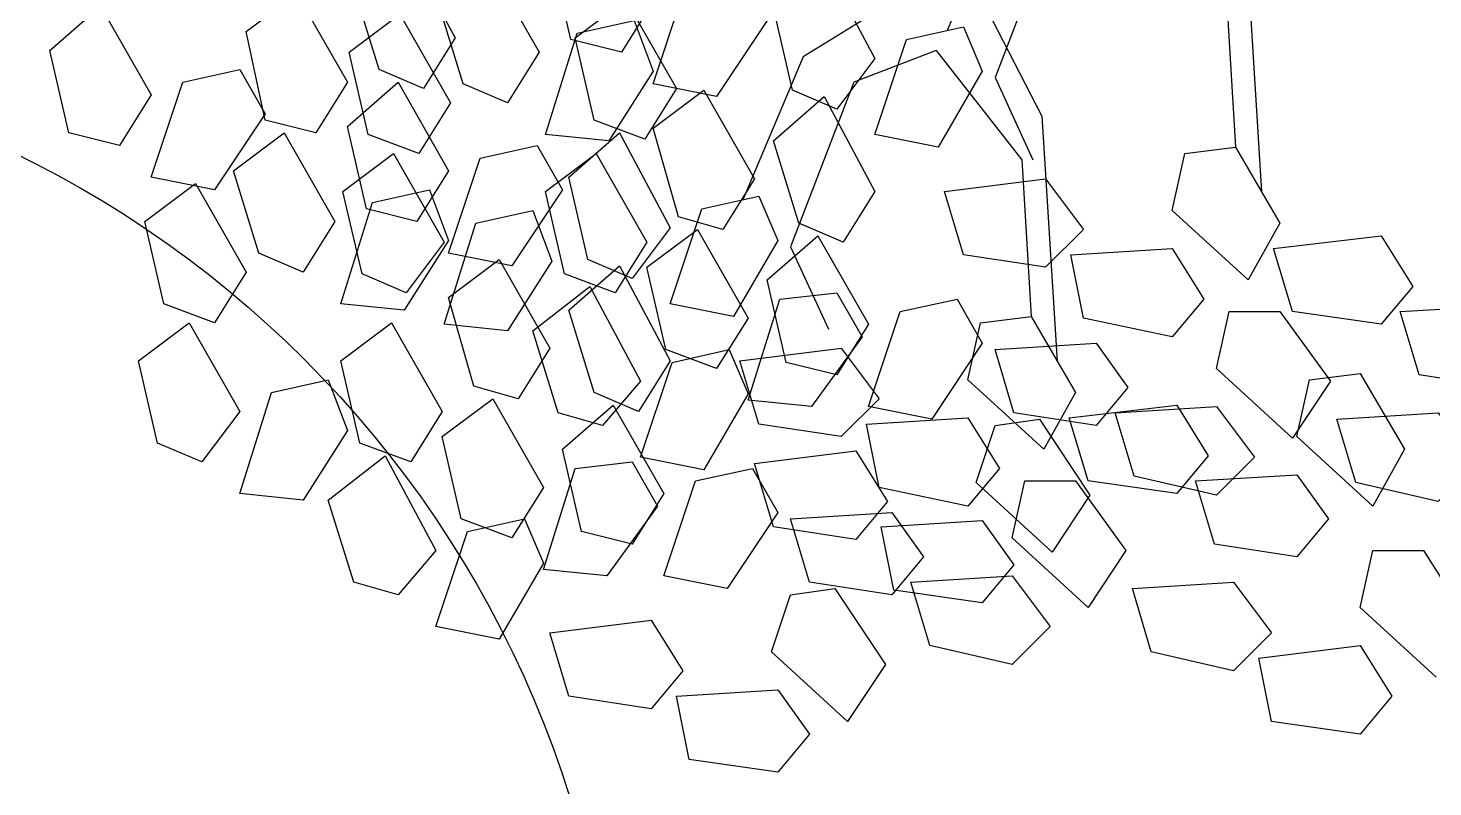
# Model space of a CAD drawing. Extents: x -809667 to 586099, y 3084146 to 3634412.
# Drawn here: x 381226.907 to 381229.025, y 3087134.907 to 3087136.051 of the extents above; entities that cross this region are included whole.
import ezdxf

# ---------------------------------------------------------------- set-up
doc = ezdxf.new("R2010")
doc.units = 0
doc.header["$LTSCALE"] = 0.5
for name, color, linetype in [('JZD', 7, 'CONTINUOUS'), ('乔木', 84, 'CONTINUOUS'), ('文字', 7, 'CONTINUOUS')]:
    doc.layers.add(name, color=color, linetype=linetype)

# ---------------------------------------------------------------- blocks, each defined once
blk = doc.blocks.new('幌伞枫')
at = {"layer": '乔木', "color": 0}
for p, q in [((-677.5, -179.2), (-618.7, -289.3)), ((-19.6, -221.3), (61.7, -380.2)), ((-861, -282), (-802.3, -237.9)), ((-802.3, -237.9), (-743.5, -340.7)), ((-706.8, -326), (-736.2, -230.6)), ((-1088.5, -304), (-1029.8, -252.6)), ((-1029.8, -252.6), (-971.1, -355.4)), ((-479.3, -289.3), (-420.6, -245.3)), ((-420.6, -245.3), (-361.8, -348)), ((-119.6, -252.6), (-215, -311.3)), ((-839, -384.7), (-861, -282)), ((-618.7, -289.3), (-655.4, -348)), ((-457.3, -384.7), (-479.3, -289.3)), ((-1066.5, -399.4), (-1088.5, -304)), ((-60.9, -304), (-156.3, -340.7)), ((-60.9, -304), (38.4, -430.7)), ((-215, -311.3), (-285.1, -477)), ((-971.1, -450.8), (-934.4, -340.7)), ((-934.4, -340.7), (-868.3, -326)), ((-868.3, -326), (-839, -377.4)), ((-743.5, -340.7), (-780.2, -399.4)), ((-743.5, -392.1), (-684.8, -340.7)), ((-655.4, -348), (-706.8, -326)), ((-684.8, -340.7), (-626.1, -443.5)), ((-156.3, -340.7), (-229.7, -531.5)), ((-971.1, -355.4), (-1007.8, -414.1)), ((-361.8, -348), (-398.5, -406.7)), ((-839, -377.4), (-897.7, -465.5)), ((-780.2, -399.4), (-839, -384.7)), ((-398.5, -406.7), (-457.3, -384.7)), ((61.7, -380.2), (79.4, -664.1)), ((-1007.8, -414.1), (-1066.5, -399.4)), ((-875.7, -443.5), (-816.9, -399.4)), ((-816.9, -399.4), (-758.2, -502.2)), ((-721.5, -487.5), (-743.5, -392.1)), ((-486.6, -450.8), (-427.9, -399.4)), ((-427.9, -399.4), (-369.2, -509.5)), ((-589.4, -428.8), (-523.3, -414.1)), ((-523.3, -414.1), (-494, -465.5)), ((-626.1, -538.9), (-589.4, -428.8)), ((38.4, -430.7), (49.2, -612.3)), ((-897.7, -465.5), (-971.1, -450.8)), ((-846.3, -538.9), (-875.7, -443.5)), ((-626.1, -443.5), (-662.8, -502.2)), ((-464.6, -546.2), (-486.6, -450.8)), ((-978.4, -502.2), (-919.7, -458.1)), ((-919.7, -458.1), (-861, -560.9)), ((-714.2, -480.2), (-648.1, -465.5)), ((-648.1, -465.5), (-626.1, -524.2)), ((-494, -465.5), (-552.7, -553.6)), ((-750.9, -597.6), (-714.2, -480.2)), ((-662.8, -502.2), (-721.5, -487.5)), ((-369.2, -597.6), (-332.5, -487.5)), ((-332.5, -487.5), (-266.4, -472.8)), ((-266.4, -472.8), (-244.4, -524.2)), ((-956.4, -597.6), (-978.4, -502.2)), ((-758.2, -502.2), (-794.9, -560.9)), ((-369.2, -509.5), (-413.2, -568.2)), ((-626.1, -524.2), (-677.5, -604.9)), ((-244.4, -524.2), (-295.8, -612.3)), ((-229.7, -531.5), (-185.7, -627)), ((-794.9, -560.9), (-846.3, -538.9)), ((-552.7, -553.6), (-626.1, -538.9)), ((-626.1, -590.3), (-567.4, -546.2)), ((-567.4, -546.2), (-508.6, -649)), ((-486.6, -604.9), (-427.9, -553.6)), ((-413.2, -568.2), (-464.6, -546.2)), ((-427.9, -553.6), (-369.2, -663.7)), ((-861, -560.9), (-897.7, -619.6)), ((-897.7, -619.6), (-956.4, -597.6)), ((-677.5, -604.9), (-750.9, -597.6)), ((-596.7, -693), (-626.1, -590.3)), ((-295.8, -612.3), (-369.2, -597.6)), ((-457.3, -700.4), (-486.6, -604.9)), ((-9.5, -619.6), (49.2, -612.3)), ((49.2, -612.3), (100.6, -700.4)), ((-985.8, -663.7), (-927, -619.6)), ((-927, -619.6), (-868.3, -722.4)), ((-750.9, -663.7), (-692.2, -619.6)), ((-692.2, -619.6), (-633.4, -722.4)), ((-24.2, -685.7), (-9.5, -619.6)), ((-508.6, -649), (-545.3, -707.7)), ((-288.4, -663.7), (-171, -649)), ((-171, -649), (-126.9, -707.7)), ((-963.7, -759.1), (-985.8, -663.7)), ((-728.9, -759.1), (-750.9, -663.7)), ((-369.2, -663.7), (-405.9, -722.4)), ((-266.4, -737.1), (-288.4, -663.7)), ((372.2, -685.7), (430.9, -678.3)), ((430.9, -678.3), (482.3, -766.4)), ((-868.3, -817.8), (-831.6, -700.4)), ((-831.6, -700.4), (-765.6, -685.7)), ((-765.6, -685.7), (-743.5, -744.4)), ((-545.3, -707.7), (-596.7, -693)), ((-405.9, -722.4), (-457.3, -700.4)), ((63.9, -766.4), (-24.2, -685.7)), ((100.6, -700.4), (63.9, -766.4)), ((357.5, -751.7), (372.2, -685.7)), ((-633.4, -751.7), (-574.7, -707.7)), ((-574.7, -707.7), (-516, -810.5)), ((-494, -766.4), (-435.2, -715)), ((-435.2, -715), (-376.5, -817.8)), ((-126.9, -707.7), (-171, -751.7)), ((93.3, -729.7), (218.1, -715)), ((218.1, -715), (254.8, -773.8)), ((-868.3, -722.4), (-912.4, -781.1)), ((-633.4, -722.4), (-670.1, -781.1)), ((-141.6, -737.1), (-24.2, -729.7)), ((-24.2, -729.7), (12.5, -788.5)), ((115.3, -803.1), (93.3, -729.7)), ((-743.5, -744.4), (-794.9, -825.2)), ((-171, -751.7), (-266.4, -737.1)), ((-126.9, -810.5), (-141.6, -737.1)), ((-912.4, -781.1), (-963.7, -759.1)), ((-670.1, -781.1), (-728.9, -759.1)), ((-611.4, -847.2), (-633.4, -751.7)), ((445.6, -832.5), (357.5, -751.7)), ((-765.6, -825.2), (-699.5, -773.8)), ((-699.5, -773.8), (-640.8, -883.9)), ((-471.9, -861.9), (-494, -766.4)), ((-479.3, -788.5), (-413.2, -781.1)), ((-413.2, -781.1), (-383.9, -832.5)), ((254.8, -773.8), (218.1, -817.8)), ((482.3, -766.4), (445.6, -832.5)), ((-516, -905.9), (-479.3, -788.5)), ((-339.8, -803.1), (-273.7, -788.5)), ((-273.7, -788.5), (-244.4, -839.8)), ((12.5, -788.5), (-24.2, -832.5)), ((240.1, -803.1), (357.5, -795.8)), ((357.5, -795.8), (394.2, -847.2)), ((-516, -810.5), (-552.7, -869.2)), ((-376.5, -913.2), (-339.8, -803.1)), ((-24.2, -832.5), (-126.9, -810.5)), ((27.2, -869.2), (41.9, -803.1)), ((41.9, -803.1), (100.6, -803.1)), ((100.6, -803.1), (159.3, -883.9)), ((218.1, -817.8), (115.3, -803.1)), ((262.1, -876.5), (240.1, -803.1)), ((-794.9, -825.2), (-868.3, -817.8)), ((-736.2, -920.6), (-765.6, -825.2)), ((-376.5, -817.8), (-413.2, -876.5)), ((-383.9, -832.5), (-442.6, -913.2)), ((-244.4, -839.8), (-303.1, -927.9)), ((-229.7, -847.2), (-112.3, -839.8)), ((-112.3, -839.8), (-75.6, -891.2)), ((-640.8, -972), (-604.1, -861.9)), ((-552.7, -869.2), (-611.4, -847.2)), ((-604.1, -861.9), (-538, -847.2)), ((-538, -847.2), (-516, -898.6)), ((-413.2, -876.5), (-471.9, -861.9)), ((-207.7, -920.6), (-229.7, -847.2)), ((394.2, -847.2), (357.5, -891.2)), ((115.3, -949.9), (27.2, -869.2)), ((357.5, -891.2), (262.1, -876.5)), ((-640.8, -883.9), (-684.8, -935.3)), ((-75.6, -891.2), (-112.3, -935.3)), ((159.3, -883.9), (115.3, -949.9)), ((430.9, -949.9), (445.6, -883.9)), ((445.6, -883.9), (504.3, -883.9)), ((504.3, -883.9), (555.7, -964.6)), ((-516, -898.6), (-567.4, -986.6)), ((-442.6, -913.2), (-516, -905.9)), ((-684.8, -935.3), (-736.2, -920.6)), ((-303.1, -927.9), (-376.5, -913.2)), ((-229.7, -935.3), (-178.3, -927.9)), ((-112.3, -935.3), (-207.7, -920.6)), ((-178.3, -927.9), (-119.6, -1016)), ((-90.2, -920.6), (27.2, -913.2)), ((-68.2, -994), (-90.2, -920.6)), ((27.2, -913.2), (71.3, -972)), ((166.7, -927.9), (284.1, -920.6)), ((188.7, -1001.3), (166.7, -927.9)), ((284.1, -920.6), (328.2, -979.3)), ((-251.7, -1001.3), (-229.7, -935.3)), ((519, -1030.7), (430.9, -949.9)), ((-567.4, -986.6), (-640.8, -972)), ((-508.6, -979.3), (-391.2, -964.6)), ((-391.2, -964.6), (-354.5, -1023.3)), ((71.3, -972), (27.2, -1016)), ((-486.6, -1052.7), (-508.6, -979.3)), ((328.2, -979.3), (284.1, -1023.3)), ((-163.6, -1082.1), (-251.7, -1001.3)), ((27.2, -1016), (-68.2, -994)), ((284.1, -1023.3), (188.7, -1001.3)), ((313.5, -1008.7), (430.9, -994)), ((328.2, -1082.1), (313.5, -1008.7)), ((430.9, -994), (467.6, -1052.7)), ((-354.5, -1023.3), (-391.2, -1067.4)), ((-119.6, -1016), (-163.6, -1082.1)), ((-391.2, -1067.4), (-486.6, -1052.7)), ((-361.8, -1052.7), (-244.4, -1045.4)), ((-347.2, -1126.1), (-361.8, -1052.7)), ((-244.4, -1045.4), (-207.7, -1096.7)), ((467.6, -1052.7), (430.9, -1096.7)), ((430.9, -1096.7), (328.2, -1082.1)), ((-207.7, -1096.7), (-244.4, -1140.8)), ((-244.4, -1140.8), (-347.2, -1126.1))]:
    blk.add_line(p, q, dxfattribs=at)
blk = doc.blocks.new('A$C753C54BC')
at = {"layer": 'JZD', "color": 0}
blk.add_circle((2.4853, 2.4853), 2.4853, dxfattribs=at)
blk = doc.blocks.new('123123')
at = {"layer": '文字', "color": 8}
for name, p, xscale, yscale, zscale in [('幌伞枫', (381945.7732, 3087188.9682), 0.0013, 0.0013, 0.0013), ('幌伞枫', (381945.4649, 3087188.7129), 0.0013, 0.0013, 0.0013), ('A$C753C54BC', (381941.676, 3087185.0941), 0.65, 0.65, 0.65)]:
    blk.add_blockref(name, p, dxfattribs=dict(at, xscale=xscale, yscale=yscale, zscale=zscale))

msp = doc.modelspace()

# ---------------------------------------------------------------- block references
at = {"layer": '文字'}
msp.add_blockref('123123', (-717.1099, -52.3003), dxfattribs=at)

doc.saveas('drawing.dxf')
